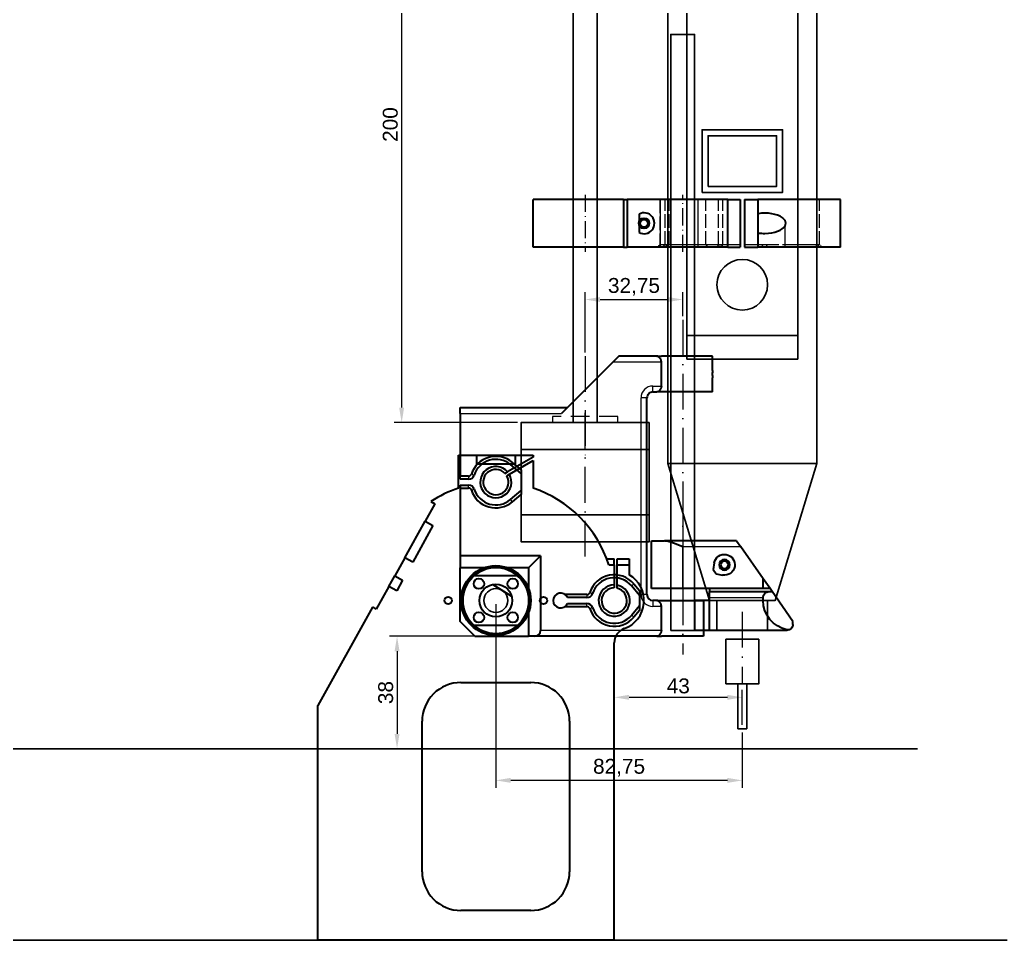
# Model space of a CAD drawing. Extents: x -2250 to 1406, y -1545 to 39.
# Drawn here: x 174.3 to 505.9, y -994.4 to -685.4 of the extents above; entities that cross this region are included whole.
import ezdxf

# ---------------------------------------------------------------- set-up
doc = ezdxf.new("R2010")
doc.units = 0
for name, pattern in [('ACAD_ISO10W100', [18, 12, -3, 0, -3]), ('DASHDOT', [18.5, 12, -3, 0.5, -3]), ('DASHED', [15, 12, -3]), ('LÍNEAS_OCULTAS', [9.525, 6.35, -3.175])]:
    doc.linetypes.add(name, pattern=pattern)
doc.layers.get('0').update_dxf_attribs({"color": 2, "linetype": 'CONTINUOUS', "lineweight": 30})
doc.layers.get('Defpoints').update_dxf_attribs({"linetype": 'CONTINUOUS', "lineweight": 13})
for name, color, linetype, lineweight in [('1', 3, 'CONTINUOUS', 30), ('2', 4, 'CONTINUOUS', 30), ('Ejes', 1, 'ACAD_ISO10W100', 13), ('Oculta', 30, 'LÍNEAS_OCULTAS', 13), ('Texto', 6, 'CONTINUOUS', 13)]:
    doc.layers.add(name, color=color, linetype=linetype, lineweight=lineweight)
doc.styles.add('ROMAND', font='arial.ttf')
doc.dimstyles.new('ISO-25_E02', dxfattribs={"dimscale": 2, "dimtxt": 2.5, "dimasz": 2.5, "dimexe": 1.25, "dimexo": 0.625, "dimtad": 1, "dimdec": 0, "dimtxsty": 'ROMAND', "dimcen": 2.5, "dimadec": 0, "dimazin": 0, "dimtfac": 1, "dimtdec": 0, "dimtmove": 0, "dimatfit": 3, "dimfxl": 1, "dimarcsym": 0})

# ---------------------------------------------------------------- blocks, each defined once
blk = doc.blocks.new('A$C65C247DB')
at = {"layer": '2', "lineweight": 35}
for p, q in [((39.25, 80), (22, 62.75)), ((50.75, 2), (50.75, 68)), ((-12, 64.75), (24, 64.75)), ((-12, 62.75), (-12, 41.75)), ((-12, 37.75), (-12, 15)), ((15, 15), (-12, 15)), ((15, 15), (15, -10)), ((11, 11), (-12, 11)), ((11, 11), (11, -12)), ((54.089721, -12), (13, -12))]:
    blk.add_line(p, q, dxfattribs=at)
at = {"layer": '2', "lineweight": 35, "ltscale": 0.070711}
blk.add_line((41.25, 82), (39.25, 80), dxfattribs=at)
at = {"layer": '2', "lineweight": 13, "ltscale": 0.408963}
blk.add_line((55.60852, 80), (39.25, 80), dxfattribs=at)
at = {"layer": '2', "lineweight": 35, "ltscale": 0.320993}
blk.add_line((54.089721, 82), (41.25, 82), dxfattribs=at)
at = {"layer": '2', "lineweight": 35, "ltscale": 0.03797}
for p, q in [((54.089721, 82), (55.60852, 82)), ((55.60852, 70), (54.089721, 70)), ((54.089721, 0), (55.60852, 0)), ((54.089721, -12), (55.60852, -12))]:
    blk.add_line(p, q, dxfattribs=at)
at = {"layer": '2', "lineweight": 35, "ltscale": 0.428537}
for p, q in [((72.75, 82), (55.60852, 82)), ((72.75, 70), (55.60852, 70))]:
    blk.add_line(p, q, dxfattribs=at)
at = {"layer": '2', "lineweight": 35, "ltscale": 0.2}
for p, q in [((55.60852, 72), (55.60852, 80)), ((55.60852, -10), (55.60852, -2))]:
    blk.add_line(p, q, dxfattribs=at)
at = {"layer": '2', "lineweight": 35, "ltscale": 0.11875}
for p, q in [((72.75, 77.25), (72.75, 82)), ((72.75, 77.25), (72.75, 82)), ((72.75, 70), (72.75, 74.75)), ((72.75, 70), (72.75, 74.75))]:
    blk.add_line(p, q, dxfattribs=at)
at = {"layer": '2', "lineweight": 13, "ltscale": 0.071463}
for p, q in [((52.75, 72), (55.60852, 72)), ((55.60852, -2), (52.75, -2))]:
    blk.add_line(p, q, dxfattribs=at)
at = {"layer": '2', "lineweight": 13, "ltscale": 0.05}
for p, q in [((52.75, 70), (52.75, 72)), ((50.75, 68), (48.75, 68)), ((50.75, 2), (48.75, 2)), ((52.75, 0), (52.75, -2))]:
    blk.add_line(p, q, dxfattribs=at)
at = {"layer": '2', "lineweight": 35, "ltscale": 0.033493}
for p, q in [((52.75, 70), (54.089721, 70)), ((54.089721, 0), (52.75, 0))]:
    blk.add_line(p, q, dxfattribs=at)
at = {"layer": '2', "lineweight": 13}
for p, q in [((48.75, 2), (48.75, 68)), ((-12, 62.75), (22, 62.75)), ((55.60852, -10), (15, -10))]:
    blk.add_line(p, q, dxfattribs=at)
at = {"layer": '2', "lineweight": 35, "ltscale": 0.05}
for p, q in [((-12, 62.75), (-12, 64.75)), ((13, -12), (11, -12))]:
    blk.add_line(p, q, dxfattribs=at)
at = {"layer": '2', "lineweight": 13, "ltscale": 0.024999}
for p, q in [((5.560058, 46.376282), (4.917358, 45.61023)), ((5.560058, 33.123719), (4.917358, 33.889771))]:
    blk.add_line(p, q, dxfattribs=at)
at = {"layer": '2', "lineweight": 35, "ltscale": 0.116921}
for p, q in [((8.5, 42.604004), (4.917358, 45.61023)), ((4.917358, 33.889771), (8.5, 36.895997))]:
    blk.add_line(p, q, dxfattribs=at)
at = {"layer": '2', "lineweight": 35, "ltscale": 0.095945}
for p, q in [((8.5, 43.909424), (5.560058, 46.376282)), ((5.560058, 33.123719), (8.5, 35.590577))]:
    blk.add_line(p, q, dxfattribs=at)
at = {"layer": '2', "lineweight": 35, "ltscale": 0.207971}
blk.add_line((8.5, 43.909424), (8.5, 35.590577), dxfattribs=at)
at = {"layer": '2', "lineweight": 35, "ltscale": 0.070703}
for p, q in [((-9.171875, 41.75), (-12, 41.75)), ((-9.171875, 40.75), (-12, 40.75)), ((-12, 38.75), (-9.171875, 38.75)), ((-12, 37.75), (-9.171875, 37.75))]:
    blk.add_line(p, q, dxfattribs=at)
at = {"layer": '2', "lineweight": 35, "ltscale": 0.025}
for p, q in [((-12, 40.75), (-12, 41.75)), ((-12, 38.75), (-12, 37.75))]:
    blk.add_line(p, q, dxfattribs=at)
at = {"layer": '2', "lineweight": 13, "ltscale": 0.025}
for p, q in [((-9.171875, 41.75), (-9.171875, 40.75)), ((-9.171875, 37.75), (-9.171875, 38.75)), ((30.578125, 2), (30.578125, 1)), ((30.578125, -2), (30.578125, -1))]:
    blk.add_line(p, q, dxfattribs=at)
at = {"layer": '2', "lineweight": 13, "ltscale": 0.025003}
for p, q in [((-8.221436, 42.439148), (-7.270874, 42.128235)), ((-8.221436, 37.060853), (-7.270874, 37.371766)), ((31.528564, 2.689148), (32.479126, 2.378235)), ((31.528564, -2.689147), (32.479126, -2.378234))]:
    blk.add_line(p, q, dxfattribs=at)
at = {"layer": '2', "lineweight": 35, "ltscale": 0.1}
blk.add_line((-12, 15), (-12, 11), dxfattribs=at)
at = {"layer": '2', "lineweight": 35, "ltscale": 0.141421}
blk.add_line((15, 15), (11, 11), dxfattribs=at)
at = {"layer": '2', "lineweight": 35, "ltscale": 0.45}
for p, q in [((-12, -7), (-12, 11)), ((-7, -12), (11, -12))]:
    blk.add_line(p, q, dxfattribs=at)
at = {"layer": '2', "lineweight": 35, "ltscale": 0.187169}
blk.add_line((-1.039307, 5.401001), (5.309814, 1.433594), dxfattribs=at)
at = {"layer": '2', "lineweight": 13, "ltscale": 0.025002}
for p, q in [((46.376342, 5.56012), (45.610229, 4.917298)), ((46.376342, -5.560119), (45.610229, -4.917297))]:
    blk.add_line(p, q, dxfattribs=at)
at = {"layer": '2', "lineweight": 35, "ltscale": 0.102668}
for p, q in [((45.610229, 4.917298), (48.25, 1.771363)), ((48.25, -1.771362), (45.610229, -4.917297))]:
    blk.add_line(p, q, dxfattribs=at)
at = {"layer": '2', "lineweight": 35, "ltscale": 0.072874}
for p, q in [((46.376342, 5.56012), (48.25, 3.327088)), ((48.25, -3.327087), (46.376342, -5.560119))]:
    blk.add_line(p, q, dxfattribs=at)
at = {"layer": '2', "lineweight": 35, "ltscale": 0.166354}
blk.add_line((48.25, 3.327088), (48.25, -3.327087), dxfattribs=at)
at = {"layer": '2', "lineweight": 35, "ltscale": 0.183203}
for p, q in [((30.578125, 2), (23.25, 2)), ((23.25, -2), (30.578125, -2))]:
    blk.add_line(p, q, dxfattribs=at)
at = {"layer": '2', "lineweight": 35, "ltscale": 0.163422}
for p, q in [((30.578125, 1), (24.041259, 1)), ((24.041259, -1), (30.578125, -1))]:
    blk.add_line(p, q, dxfattribs=at)
at = {"layer": '2', "lineweight": 35, "ltscale": 0.353537}
for p, q in [((55.60852, 0), (69.75, 0)), ((69.75, -12), (55.60852, -12))]:
    blk.add_line(p, q, dxfattribs=at)
at = {"layer": '2', "lineweight": 35, "ltscale": 0.3}
blk.add_line((69.75, 0), (69.75, -12), dxfattribs=at)
at = {"layer": '2', "lineweight": 35, "ltscale": 0.176777}
blk.add_line((-7, -12), (-12, -7), dxfattribs=at)
at = {"layer": '2', "lineweight": 35, "ltscale": 0.000473}
blk.add_line((50.786987, -11.999938), (50.768066, -12), dxfattribs=at)
at = {"layer": '2', "lineweight": 35}
for points in [[(55.60852, 80), (55.542358, 80.518006), (55.362304, 80.986756), (55.094238, 81.394715), (54.779052, 81.709229), (54.444946, 81.916993), (54.264892, 81.978577), (54.089721, 82)], [(55.60852, 72), (55.542358, 71.481995), (55.362304, 71.013245), (55.094238, 70.605286), (54.779052, 70.290772), (54.444946, 70.083008), (54.264892, 70.021424), (54.089721, 70)], [(55.60852, -2), (55.542358, -1.481994), (55.362304, -1.013244), (55.094238, -0.605285), (54.779052, -0.290771), (54.444946, -0.083007), (54.264892, -0.021423), (54.089721, 0)], [(55.60852, -10), (55.542358, -10.518005), (55.362304, -10.986755), (55.094238, -11.394714), (54.779052, -11.709228), (54.444946, -11.916992), (54.264892, -11.978576), (54.089721, -12)]]:
    blk.add_lwpolyline(points, dxfattribs=at)
for centre, radius in [((-5.673706, 5.639893), 1.75), ((5.673706, 5.639893), 1.75), ((0, 0), 5.5), ((-5.673706, -5.639892), 1.75), ((5.673706, -5.639892), 1.75)]:
    blk.add_circle(centre, radius, dxfattribs=at)
for centre, radius, start, end in [((82.744018, 75.99469), 10.072569, 172.842896, 179.969884), ((82.744018, 75.99469), 10.072569, 172.842896, 179.969884), ((82.729004, 76.004517), 10.057539, 180.02569, 186.947745), ((82.729004, 76.004517), 10.057539, 180.02569, 186.947745), ((82.744995, 76.005311), 10.073495, 180.030376, 187.158675), ((82.744995, 76.005311), 10.073495, 180.030376, 187.158675), ((52.75, 68), 2, 90.000003, 180.000005), ((0, 39.75), 8.65, 50, 161.887682), ((0, 39.75), 7.65, 50, 161.887682), ((-9.171875, 42.75), 1, 269.999997, 341.887677), ((-9.171875, 42.75), 2, 269.999997, 341.887677), ((-9.171875, 36.75), 2, 18.112323, 90.000003), ((-9.171875, 36.75), 1, 18.112323, 90.000003), ((0, 39.75), 8.65, 198.112318, 310), ((0, 39.75), 7.65, 198.112318, 310), ((39.75, 0), 8.65, 40.000002, 161.887682), ((39.75, 0), 7.65, 40.000002, 161.887682), ((21.75, 0), 2.5, 23.57818, 336.42182), ((30.578125, 3), 1, 269.999997, 341.887677), ((30.578125, 3), 2, 269.999997, 341.887677), ((52.75, 2), 2, 180.000005, 269.999997), ((52.796264, 2.006531), 2.046663, 187.704926, 191.358067), ((30.578125, -3), 2, 18.112323, 90.000003), ((30.578125, -3), 1, 18.112323, 90.000003), ((39.75, 0), 8.65, 198.112318, 319.999998), ((39.75, 0), 7.65, 198.112318, 319.999998), ((13, -10), 2, 270.000011, 359.99999)]:
    blk.add_arc(centre, radius, start, end, dxfattribs=at)
at = {"layer": '2', "lineweight": 13}
for centre, start, end in [((52.75, 68), 90.000003, 179.999995), ((52.75, 2), 179.999995, 269.999997)]:
    blk.add_arc(centre, 4, start, end, dxfattribs=at)
at = {"layer": 'Ejes'}
for p, q in [((62.75, 94.222478), (62.75, -18.109406)), ((30, 82.0462), (30, 46.024944))]:
    blk.add_line(p, q, dxfattribs=at)
blk = doc.blocks.new('A$C0CFD76ED')
at = {"layer": '2', "lineweight": 35, "ltscale": 0.275414}
blk.add_line((-12.5, 37.733459), (-12.5, 48.75), dxfattribs=at)
at = {"layer": '2', "lineweight": 35, "ltscale": 0.15}
for p, q in [((-12.5, 48.75), (-6.5, 48.75)), ((6.5, 48.75), (12.5, 48.75))]:
    blk.add_line(p, q, dxfattribs=at)
at = {"layer": '2', "lineweight": 35, "ltscale": 0.325}
for p, q in [((-6.5, 48.75), (6.5, 48.75)), ((6.5, 45.75), (-6.5, 45.75))]:
    blk.add_line(p, q, dxfattribs=at)
at = {"layer": '2', "lineweight": 35, "ltscale": 0.075}
for p, q in [((-6.5, 48.75), (-6.5, 45.75)), ((6.5, 48.75), (6.5, 45.75))]:
    blk.add_line(p, q, dxfattribs=at)
at = {"layer": '2', "lineweight": 35, "ltscale": 0.246431}
blk.add_line((12.5, 48.121582), (3.963379, 43.192932), dxfattribs=at)
at = {"layer": '2', "lineweight": 35, "ltscale": 0.229594}
blk.add_line((4.546631, 42.375), (12.5, 46.966858), dxfattribs=at)
at = {"layer": '2', "lineweight": 35, "ltscale": 0.01571}
blk.add_line((12.5, 48.75), (12.5, 48.121582), dxfattribs=at)
at = {"layer": '2', "lineweight": 35, "ltscale": 0.230835}
blk.add_line((12.5, 46.966858), (12.5, 37.733459), dxfattribs=at)
at = {"layer": '2', "lineweight": 35, "ltscale": 0.02558}
for p, q in [((3.07727, 42.681335), (3.963379, 43.192932)), ((40.75, 4.130676), (40.75, 5.15387))]:
    blk.add_line(p, q, dxfattribs=at)
at = {"layer": '2', "lineweight": 35, "ltscale": 0.024999}
blk.add_line((3.680664, 41.875), (4.546631, 42.375), dxfattribs=at)
at = {"layer": '2', "lineweight": 35, "ltscale": 0.0375}
for p, q in [((-21.821289, 33.224914), (-20.509156, 32.498108)), ((-40.133057, -2.930054), (-41.445191, -2.203186))]:
    blk.add_line(p, q, dxfattribs=at)
at = {"layer": '2', "lineweight": 35, "ltscale": 0.167701}
blk.add_line((-20.509156, 32.498108), (-23.7594, 26.630066), dxfattribs=at)
at = {"layer": '2', "lineweight": 35, "ltscale": 0.35}
for p, q in [((-30.542969, 14.383301), (-23.7594, 26.630066)), ((-21.135132, 25.176453), (-27.918701, 12.929687))]:
    blk.add_line(p, q, dxfattribs=at)
at = {"layer": '2', "lineweight": 35, "ltscale": 0.074999}
for p, q in [((-23.7594, 26.630066), (-21.135132, 25.176453)), ((-27.918701, 12.929687), (-30.542969, 14.383301)), ((-33.934815, 8.259949), (-31.310547, 6.806335)), ((-33.248658, 3.307251), (-35.872925, 4.760864))]:
    blk.add_line(p, q, dxfattribs=at)
at = {"layer": '2', "lineweight": 35, "ltscale": 0.175}
blk.add_line((-30.542969, 14.383301), (-33.934815, 8.259949), dxfattribs=at)
at = {"layer": '2', "lineweight": 35, "ltscale": 0.063675}
blk.add_line((37.203003, 14), (39.75, 14), dxfattribs=at)
at = {"layer": '2', "lineweight": 35, "ltscale": 0.05}
for p, q in [((39.75, 12), (39.75, 14)), ((40.75, 12), (40.75, 14)), ((44.75, 14), (44.75, 12))]:
    blk.add_line(p, q, dxfattribs=at)
at = {"layer": '2', "lineweight": 35, "ltscale": 0.1}
for p, q in [((40.75, 14), (44.75, 14)), ((40.75, 12), (44.75, 12)), ((-35.872925, 4.760864), (-33.934815, 8.259949)), ((-31.310547, 6.806335), (-33.248658, 3.307251))]:
    blk.add_line(p, q, dxfattribs=at)
at = {"layer": '2', "lineweight": 35, "ltscale": 0.046365}
blk.add_line((37.895385, 12), (39.75, 12), dxfattribs=at)
at = {"layer": '2', "lineweight": 35, "ltscale": 0.16875}
blk.add_line((39.75, 12), (39.75, 5.25), dxfattribs=at)
at = {"layer": '2', "lineweight": 35, "ltscale": 0.171153}
blk.add_line((40.75, 5.15387), (40.75, 12), dxfattribs=at)
at = {"layer": '2', "lineweight": 35, "ltscale": 0.083495}
blk.add_line((44.75, 12), (44.75, 8.660217), dxfattribs=at)
at = {"layer": '2', "lineweight": 35, "ltscale": 0.382428}
for p, q in [((7.648559, 8.25), (-7.64856, 8.25)), ((-7.64856, -8.25), (7.648559, -8.25))]:
    blk.add_line(p, q, dxfattribs=at)
at = {"layer": '2', "lineweight": 35, "ltscale": 0.2198}
blk.add_line((-35.872925, 4.760864), (-40.133057, -2.930054), dxfattribs=at)
at = {"layer": '2', "lineweight": 35, "ltscale": 0.025}
blk.add_line((39.75, 5.25), (39.75, 4.25), dxfattribs=at)
at = {"layer": '2', "lineweight": 35}
for p, q in [((-41.445191, -2.203186), (-59.75, -35.25)), ((39.75, -114), (39.75, -14.142151)), ((-11.75, -27.5), (11.75, -27.5)), ((-59.75, -114), (-59.75, -35.25)), ((-24.75, -91), (-24.75, -40.5)), ((24.75, -40.5), (24.75, -91)), ((11.75, -104), (-11.75, -104)), ((39.75, -114), (-59.75, -114))]:
    blk.add_line(p, q, dxfattribs=at)
for centre, radius in [((0, 0), 11.71188), ((0, 0), 11.25), ((-16, 0), 1.25), ((16, 0), 1.25)]:
    blk.add_circle(centre, radius, dxfattribs=at)
for centre, radius, start, end in [((0, 39.75), 5.25, 40.980578, 30.000001), ((0, 39.75), 4.25, 43.608962, 30.000001), ((0, 0), 39.75, 108.328542, 123.29587), ((0, 0), 39.75, 17.570964, 71.671456), ((39.75, 0), 10, 289.471221, 60.000002), ((39.75, 0), 5.25, 90.000003, 79.019422), ((39.75, 0), 4.25, 90.000003, 76.391042), ((44.75, -14.142151), 5, 109.471219, 180.000005), ((-11.75, -40.5), 13, 90.000003, 180.000005), ((11.75, -40.5), 13, 0, 90.000003), ((-11.75, -91), 13, 179.999995, 269.999997), ((11.75, -91), 13, 269.999997, 0)]:
    blk.add_arc(centre, radius, start, end, dxfattribs=at)
blk = doc.blocks.new('MotorHusillo200')
at = {"layer": '1'}
for p, q in [((21.5, -9), (-21.5, -9)), ((21.5, -31), (-21.5, -31))]:
    blk.add_line(p, q, dxfattribs=at)
for points in [[(4, 0), (-4, 0), (-4, 200), (4, 200)], [(21.5, 0), (-21.5, 0), (-21.5, -40), (21.5, -40)]]:
    blk.add_lwpolyline(points, close=True, dxfattribs=at)
at = {"layer": 'Ejes'}
blk.add_line((0, -45), (0, 5), dxfattribs=at)
at = {"layer": 'Oculta'}
blk.add_lwpolyline([(11, 2), (-11, 2), (-11, 0), (11, 0)], close=True, dxfattribs=at)
blk = doc.blocks.new('*D73')
at = {"layer": 'Defpoints', "color": 0, "transparency": 16777216}
for p in [(396.92, -779.32), (396.92, -786.13), (364.17, -798.31)]:
    blk.add_point(p, dxfattribs=at)
at = {"layer": 'Texto', "color": 0, "lineweight": -2, "transparency": 16777216}
for p, q in [((364.17, -797.06), (364.17, -776.82)), ((396.92, -784.88), (396.92, -776.82)), ((369.17, -779.32), (391.92, -779.32))]:
    blk.add_line(p, q, dxfattribs=at)
at = {"layer": 'Texto', "color": 0, "transparency": 16777216}
for points in [[(369.17, -778.49), (369.17, -780.16), (364.17, -779.32)], [(391.92, -778.49), (391.92, -780.16), (396.92, -779.32)]]:
    blk.add_solid(points, dxfattribs=at)
at = {"layer": 'Texto', "color": 0, "transparency": 16777216, "insert": (380.55, -775.07), "char_height": 5, "attachment_point": 5, "style": 'ROMAND'}
blk.add_mtext('32,75', dxfattribs=at)
blk = doc.blocks.new('P10')
at = {"layer": '2', "lineweight": 35, "ltscale": 0.327123}
blk.add_line((-27, 3.28), (-19.49, 14), dxfattribs=at)
at = {"layer": '2', "lineweight": 35, "ltscale": 0.061038}
blk.add_line((-18.09, 16), (-19.49, 14), dxfattribs=at)
at = {"layer": '2', "lineweight": 13, "ltscale": 0.487369}
blk.add_line((-19.49, 14), (0, 14), dxfattribs=at)
at = {"layer": '2', "lineweight": 35}
for p, q in [((-18.09, 16), (6.16, 16)), ((-27, 0), (0, 0)), ((-9, -1), (-29, -1)), ((-35, -14), (-9, -14))]:
    blk.add_line(p, q, dxfattribs=at)
at = {"layer": '2', "lineweight": 35, "ltscale": 0.001306}
blk.add_line((-4.09, 16), (-4.03, 16), dxfattribs=at)
at = {"layer": '2', "lineweight": 13, "ltscale": 0.35}
blk.add_line((0, 0), (0, 14), dxfattribs=at)
at = {"layer": '2', "lineweight": 35, "ltscale": 0.108389}
blk.add_line((10.5, 16), (6.16, 16), dxfattribs=at)
at = {"layer": '2', "lineweight": 35, "ltscale": 0.4}
blk.add_line((10.5, 0), (10.5, 16), dxfattribs=at)
blk.add_line((10.5, 0), (10.5, 16), dxfattribs=at)
at = {"layer": '2', "lineweight": 35, "ltscale": 0.055953}
for p, q in [((-10.55, 8.61), (-10.16, 6.4)), ((-11.19, 4.94), (-13.39, 4.55))]:
    blk.add_line(p, q, dxfattribs=at)
at = {"layer": '2', "lineweight": 35, "ltscale": 0.044614}
blk.add_line((-10.16, 6.4), (-11.19, 4.94), dxfattribs=at)
at = {"layer": '2', "lineweight": 35, "ltscale": 0.030519}
blk.add_line((-30, -1), (-29.3, 0), dxfattribs=at)
at = {"layer": '2', "lineweight": 35, "ltscale": 0.100149}
blk.add_line((-29.3, 0), (-27, 3.28), dxfattribs=at)
at = {"layer": '2', "lineweight": 35, "ltscale": 0.057443}
blk.add_line((-29.3, 0), (-27, 0), dxfattribs=at)
at = {"layer": '2', "lineweight": 35, "ltscale": 0.082037}
blk.add_line((-27, 0), (-27, 3.28), dxfattribs=at)
at = {"layer": '2', "lineweight": 35, "ltscale": 0.025}
for p, q in [((-9, 0), (-9, -1)), ((-27, -4), (-27, -3)), ((-9, -4), (-9, -3)), ((-37, -12), (-37, -11))]:
    blk.add_line(p, q, dxfattribs=at)
at = {"layer": '2', "lineweight": 35, "ltscale": 0.119702}
blk.add_line((0, 0), (4.79, 0), dxfattribs=at)
at = {"layer": '2', "lineweight": 35, "ltscale": 0.142798}
blk.add_line((4.79, 0), (10.5, 0), dxfattribs=at)
at = {"layer": '2', "lineweight": 35, "ltscale": 0.305194}
blk.add_line((-37, -11), (-30, -1), dxfattribs=at)
at = {"layer": '2', "lineweight": 35, "ltscale": 0.024948}
blk.add_line((-29, -1), (-30, -1), dxfattribs=at)
at = {"layer": '2', "lineweight": 13, "ltscale": 0.45}
for p, q in [((-9, -3), (-27, -3)), ((-27, -4), (-9, -4))]:
    blk.add_line(p, q, dxfattribs=at)
at = {"layer": '2', "lineweight": 35, "ltscale": 0.05}
blk.add_line((-9, -3), (-9, -1), dxfattribs=at)
at = {"layer": '2', "lineweight": 35, "ltscale": 0.125}
for p, q in [((-9, -4), (-4, -4)), ((-9, -14), (-4, -14))]:
    blk.add_line(p, q, dxfattribs=at)
at = {"layer": '2', "lineweight": 35, "ltscale": 0.25}
for p, q in [((-9, -14), (-9, -4)), ((-4, -4), (-4, -14))]:
    blk.add_line(p, q, dxfattribs=at)
at = {"layer": '2', "lineweight": 13, "ltscale": 0.005051}
blk.add_line((-35, -13.8), (-35, -14), dxfattribs=at)
at = {"layer": '2', "lineweight": 35}
for points in [[(0, 14), (0.87, 14.38), (2.8, 15.17), (3.76, 15.52), (4.54, 15.75), (5.32, 15.92), (5.74, 15.98), (6.16, 16)], [(-37, -12), (-36.97, -12.32), (-36.9, -12.62), (-36.78, -12.91), (-36.62, -13.16), (-36.3, -13.5), (-35.92, -13.71), (-35.47, -13.83), (-35, -13.8)]]:
    blk.add_lwpolyline(points, dxfattribs=at)
for radius in [1.8, 1.25]:
    blk.add_circle((-14, 8), radius, dxfattribs=at)
for centre, radius, start, end in [((-14, 8), 3.5, 10, 280), ((-29, -3), 2, 0, 90), ((-37, -4), 10, 281.537, 0), ((-35, -12), 2, 180, 270)]:
    blk.add_arc(centre, radius, start, end, dxfattribs=at)
at = {"layer": 'Ejes', "linetype": 'DASHDOT', "lineweight": 13}
for p, q in [((0, 26.86), (0, -0.44)), ((-20, -7.77), (-20, -31.82))]:
    blk.add_line(p, q, dxfattribs=at)
blk = doc.blocks.new('A$C2BF16E58')
at = {"layer": '2', "lineweight": 35, "ltscale": 0.165605}
for p, q in [((6.624206, 8), (0, 8)), ((6.624206, -8), (0, -8))]:
    blk.add_line(p, q, dxfattribs=at)
at = {"layer": '2', "lineweight": 35, "ltscale": 0.4}
for p, q in [((0, -8), (0, 8)), ((30.310791, 8), (30.310791, -8)), ((31.571411, 8), (31.571411, -8)), ((65.42688, -8), (65.42688, 8)), ((69.5, 8), (69.5, -8)), ((71, 8), (71, -8)), ((75.5, 8), (75.5, -8)), ((103.25, -8), (103.25, 8))]:
    blk.add_line(p, q, dxfattribs=at)
at = {"layer": '2', "lineweight": 35}
for p, q in [((30.310791, 8), (6.624206, 8)), ((30.310791, -8), (6.624206, -8))]:
    blk.add_line(p, q, dxfattribs=at)
at = {"layer": '2', "linetype": 'DASHED', "lineweight": 13, "ltscale": 0.4}
for p, q in [((30.310791, 8), (30.310791, -8)), ((31.571411, 8), (31.571411, -8)), ((42.792297, -8), (42.792297, 8)), ((55.474731, -8), (55.474731, 8)), ((65.42688, -8), (65.42688, 8))]:
    blk.add_line(p, q, dxfattribs=at)
at = {"layer": '2', "lineweight": 35, "ltscale": 0.031516}
for p, q in [((30.310791, 8), (31.571411, 8)), ((30.310791, -8), (31.571411, -8))]:
    blk.add_line(p, q, dxfattribs=at)
at = {"layer": '2', "lineweight": 35, "ltscale": 0.280522}
for p, q in [((42.792297, 8), (31.571411, 8)), ((42.792297, -8), (31.571411, -8))]:
    blk.add_line(p, q, dxfattribs=at)
at = {"layer": '2', "linetype": 'DASHED', "lineweight": 13, "ltscale": 0.379999}
for p, q in [((42.566223, 8), (42.566223, -7.199952)), ((42.566223, 8), (42.566223, -7.199952)), ((42.566223, 8), (42.566223, -7.199952)), ((42.566223, 8), (42.566223, -7.199952)), ((44.298156, -7.199952), (44.298156, 8)), ((45.25, -7.199952), (45.25, 8)), ((45.744079, -7.199952), (45.744079, 8)), ((57.950012, -7.199952), (57.950012, 8)), ((57.950012, -7.199952), (57.950012, 8)), ((62.279968, -7.199952), (62.279968, 8)), ((63.725891, -7.199952), (63.725891, 8)), ((96.201843, -7.199952), (96.201843, 8))]:
    blk.add_line(p, q, dxfattribs=at)
at = {"layer": '2', "lineweight": 35, "ltscale": 0.317061}
for p, q in [((55.474731, 8), (42.792297, 8)), ((55.474731, -8), (42.792297, -8))]:
    blk.add_line(p, q, dxfattribs=at)
at = {"layer": '2', "lineweight": 13, "ltscale": 0.4}
for p, q in [((42.792297, -8), (42.792297, 8)), ((55.474731, -8), (55.474731, 8))]:
    blk.add_line(p, q, dxfattribs=at)
at = {"layer": '2', "lineweight": 35, "ltscale": 0.248804}
for p, q in [((65.42688, 8), (55.474731, 8)), ((65.42688, -8), (55.474731, -8))]:
    blk.add_line(p, q, dxfattribs=at)
at = {"layer": '2', "lineweight": 35, "ltscale": 0.101828}
for p, q in [((65.42688, 8), (69.5, 8)), ((65.42688, -8), (69.5, -8))]:
    blk.add_line(p, q, dxfattribs=at)
at = {"layer": '2', "lineweight": 35, "ltscale": 0.1125}
for p, q in [((71, 8), (75.5, 8)), ((71, -8), (75.5, -8))]:
    blk.add_line(p, q, dxfattribs=at)
at = {"layer": '2', "lineweight": 35, "ltscale": 0.227951}
for p, q in [((84.618042, 8), (75.5, 8)), ((84.618042, -8), (75.5, -8))]:
    blk.add_line(p, q, dxfattribs=at)
at = {"layer": '2', "lineweight": 35, "ltscale": 0.465799}
for p, q in [((103.25, 8), (84.618042, 8)), ((103.25, -8), (84.618042, -8))]:
    blk.add_line(p, q, dxfattribs=at)
at = {"layer": '2', "linetype": 'DASHED', "lineweight": 13, "ltscale": 0.01235}
blk.add_line((95.25, 8), (94.755981, 8), dxfattribs=at)
at = {"layer": '2', "linetype": 'DASHED', "lineweight": 13, "ltscale": 0.05831}
for p, q in [((75.5, 3.400024), (77.832397, 3.400024)), ((75.5, 3.400024), (77.832397, 3.400024)), ((75.5, -3.400025), (77.832397, -3.400025)), ((75.5, -3.400025), (77.832397, -3.400025))]:
    blk.add_line(p, q, dxfattribs=at)
at = {"layer": '2', "lineweight": 35, "ltscale": 0.062286}
for p, q in [((35.605346, 3.089477), (35.605346, 0.598022)), ((35.605346, -0.598023), (35.605346, -3.089478))]:
    blk.add_line(p, q, dxfattribs=at)
at = {"layer": '2', "linetype": 'DASHED', "lineweight": 13, "ltscale": 0.062286}
for p, q in [((35.605346, 3.089477), (35.605346, 0.598022)), ((35.605346, -0.598023), (35.605346, -3.089478))]:
    blk.add_line(p, q, dxfattribs=at)
at = {"layer": '2', "lineweight": 13, "ltscale": 0.177771}
blk.add_line((84.618042, -8), (84.618042, -0.889161), dxfattribs=at)
at = {"layer": '2', "linetype": 'DASHED', "lineweight": 13, "ltscale": 0.177771}
blk.add_line((84.618042, -8), (84.618042, -0.889161), dxfattribs=at)
at = {"layer": '2', "linetype": 'DASHED', "lineweight": 13, "ltscale": 0.028312}
blk.add_line((42.566223, -7.199952), (41.764709, -8), dxfattribs=at)
blk.add_line((42.566223, -7.199952), (41.764709, -8), dxfattribs=at)
blk.add_line((42.566223, -7.199952), (41.764709, -8), dxfattribs=at)
blk.add_line((42.566223, -7.199952), (41.764709, -8), dxfattribs=at)
at = {"layer": '2', "linetype": 'DASHED', "lineweight": 13, "ltscale": 0.192094}
blk.add_line((50.25, -7.199952), (42.566223, -7.199952), dxfattribs=at)
blk.add_line((50.25, -7.199952), (42.566223, -7.199952), dxfattribs=at)
blk.add_line((50.25, -7.199952), (42.566223, -7.199952), dxfattribs=at)
blk.add_line((50.25, -7.199952), (42.566223, -7.199952), dxfattribs=at)
at = {"layer": '2', "linetype": 'DASHED', "lineweight": 13, "ltscale": 0.029387}
for p, q in [((43.43695, -8), (44.298156, -7.199952)), ((97.063049, -8), (96.201843, -7.199952))]:
    blk.add_line(p, q, dxfattribs=at)
at = {"layer": '2', "linetype": 'DASHED', "lineweight": 13}
for p, q in [((69.5, -7.199952), (44.298156, -7.199952)), ((96.201843, -7.199952), (71, -7.199952))]:
    blk.add_line(p, q, dxfattribs=at)
at = {"layer": '2', "linetype": 'DASHED', "lineweight": 13, "ltscale": 0.036148}
for p, q in [((44.298156, -7.199952), (45.744079, -7.199952)), ((62.279968, -7.199952), (63.725891, -7.199952)), ((78.220031, -7.199952), (76.774109, -7.199952))]:
    blk.add_line(p, q, dxfattribs=at)
at = {"layer": '2', "linetype": 'DASHED', "lineweight": 13, "ltscale": 0.028285}
for p, q in [((45.25, -7.199952), (44.450012, -8)), ((57.950012, -7.199952), (58.75, -8)), ((57.950012, -7.199952), (58.75, -8)), ((95.25, -7.199952), (96.049987, -8))]:
    blk.add_line(p, q, dxfattribs=at)
at = {"layer": '2', "linetype": 'DASHED', "lineweight": 13, "ltscale": 0.029049}
blk.add_line((44.901428, -8), (45.744079, -7.199952), dxfattribs=at)
at = {"layer": '2', "linetype": 'DASHED', "lineweight": 13, "ltscale": 0.425749}
for p, q in [((62.279968, -7.199952), (45.25, -7.199952)), ((95.25, -7.199952), (78.220031, -7.199952))]:
    blk.add_line(p, q, dxfattribs=at)
at = {"layer": '2', "linetype": 'DASHED', "lineweight": 13, "ltscale": 0.1925}
blk.add_line((57.950012, -7.199952), (50.25, -7.199952), dxfattribs=at)
blk.add_line((57.950012, -7.199952), (50.25, -7.199952), dxfattribs=at)
at = {"layer": '2', "linetype": 'DASHED', "lineweight": 13, "ltscale": 0.024172}
for p, q in [((61.736999, -8), (62.279968, -7.199952)), ((78.763, -8), (78.220031, -7.199952))]:
    blk.add_line(p, q, dxfattribs=at)
at = {"layer": '2', "linetype": 'DASHED', "lineweight": 13, "ltscale": 0.023915}
for p, q in [((63.201477, -8), (63.725891, -7.199952)), ((77.298523, -8), (76.774109, -7.199952))]:
    blk.add_line(p, q, dxfattribs=at)
at = {"layer": '2', "linetype": 'DASHED', "lineweight": 13, "ltscale": 0.144353}
for p, q in [((69.5, -7.199952), (63.725891, -7.199952)), ((76.774109, -7.199952), (71, -7.199952))]:
    blk.add_line(p, q, dxfattribs=at)
at = {"layer": '2', "linetype": 'DASHED', "lineweight": 13, "ltscale": 0.036147}
blk.add_line((96.201843, -7.199952), (94.755981, -7.199952), dxfattribs=at)
at = {"layer": '2', "linetype": 'DASHED', "lineweight": 13, "ltscale": 0.029048}
blk.add_line((95.598571, -8), (94.755981, -7.199952), dxfattribs=at)
at = {"layer": '2', "lineweight": 35}
for radius in [1.75, 1.25]:
    blk.add_circle((37.25, 0), radius, dxfattribs=at)
for centre, radius, start, end in [((37.25, 0), 3.5, 241.971982, 118.028023), ((77.810302, -10.583497), 13.983347, 89.909543, 99.510128), ((83.051086, -0.018067), 1.809833, 0.573809, 30.070848), ((77.810302, 10.583496), 13.983347, 260.489868, 270.090454), ((83.051086, 0.018066), 1.809833, 329.929154, 359.426193)]:
    blk.add_arc(centre, radius, start, end, dxfattribs=at)
at = {"layer": '2', "linetype": 'DASHED', "lineweight": 13}
for centre, radius, start, end in [((77.810302, -10.583497), 13.983347, 89.909543, 99.510128), ((83.051086, -0.018067), 1.809833, 0.573809, 30.070848), ((77.810302, 10.583496), 13.983347, 260.489868, 270.090454), ((83.051086, 0.018066), 1.809833, 329.929154, 359.426193)]:
    blk.add_arc(centre, radius, start, end, dxfattribs=at)
at = {"layer": '2', "lineweight": 35}
for start_param, end_param in [(0.2645892136, 1.5708344934), (4.7123508138, 6.0185960936)]:
    blk.add_ellipse((77.832641, 0), major_axis=(7.030029, 0), ratio=0.483644, start_param=start_param, end_param=end_param, dxfattribs=at)
at = {"layer": '2', "linetype": 'DASHED', "lineweight": 13}
for start_param, end_param in [(0.2645892136, 1.5708344934), (4.7123508138, 6.0185960936)]:
    blk.add_ellipse((77.832641, 0), major_axis=(7.030029, 0), ratio=0.483644, start_param=start_param, end_param=end_param, dxfattribs=at)
at = {"layer": 'Ejes', "linetype": 'DASHDOT', "lineweight": 13, "ltscale": 0.480005}
blk.add_line((17.5, 9.599975), (17.5, -9.60022), dxfattribs=at)
at = {"layer": 'Ejes', "linetype": 'DASHDOT', "lineweight": 13, "ltscale": 0.479999}
blk.add_line((50.25, -9.599976), (50.25, 9.599975), dxfattribs=at)
blk = doc.blocks.new('Dremmel')
at = {"layer": '1'}
for p, q in [((-18.65, 81), (-18.65, 220.62)), ((18.65, 81), (18.65, 220.62)), ((-18.65, 89), (18.65, 89)), ((-25, 81), (-25, 46)), ((-18.65, 81), (18.65, 81)), ((25, 46), (25, 81)), ((-25, 46), (25, 46))]:
    blk.add_line(p, q, dxfattribs=at)
blk.add_lwpolyline([(15, 223.32), (15, 235), (-15, 235), (-15, 223.32)], dxfattribs=at)
blk.add_lwpolyline([(25, 81), (25, 206, 0.414214), (5, 226), (-5, 226, 0.414214), (-25, 206), (-25, 81)], format="xyb", dxfattribs=at)
for points in [[(-13.5, 137), (13.5, 137), (13.5, 158), (-13.5, 158)], [(-11.5, 139), (11.5, 139), (11.5, 156), (-11.5, 156)], [(-25, 46), (25, 46), (11, 0), (-11, 0)], [(-8.5, 0), (8.5, 0), (8.5, -10), (-8.5, -10)]]:
    blk.add_lwpolyline(points, close=True, dxfattribs=at)
at = {"layer": '1', "color": 1}
for points in [[(-5.5, -28), (5.5, -28), (5.5, -13), (-5.5, -13)], [(-1.5, -43), (1.5, -43), (1.5, -28), (-1.5, -28)]]:
    blk.add_lwpolyline(points, close=True, dxfattribs=at)
at = {"layer": '1'}
blk.add_circle((0, 106), 8.5, dxfattribs=at)
blk = doc.blocks.new('*D79')
at = {"layer": 'Defpoints', "color": 0, "transparency": 16777216}
for p in [(416.92, -912.83), (373.92, -921.42), (416.92, -923.35)]:
    blk.add_point(p, dxfattribs=at)
at = {"layer": 'Texto', "color": 0, "lineweight": -2, "transparency": 16777216}
for p, q in [((373.92, -920.17), (373.92, -910.33)), ((416.92, -922.1), (416.92, -910.33)), ((378.92, -912.83), (411.92, -912.83))]:
    blk.add_line(p, q, dxfattribs=at)
at = {"layer": 'Texto', "color": 0, "transparency": 16777216}
for points in [[(378.92, -911.99), (378.92, -913.66), (373.92, -912.83)], [(411.92, -911.99), (411.92, -913.66), (416.92, -912.83)]]:
    blk.add_solid(points, dxfattribs=at)
at = {"layer": 'Texto', "color": 0, "transparency": 16777216, "insert": (395.42, -909.02), "char_height": 5, "attachment_point": 5, "style": 'ROMAND'}
blk.add_mtext('43', dxfattribs=at)
blk = doc.blocks.new('*D88')
at = {"layer": 'Defpoints', "color": 0, "transparency": 16777216}
for p in [(334.17, -880.35), (416.92, -923.35), (334.17, -940.7)]:
    blk.add_point(p, dxfattribs=at)
at = {"layer": 'Texto', "color": 0, "lineweight": -2, "transparency": 16777216}
for p, q in [((334.17, -881.6), (334.17, -943.2)), ((416.92, -924.6), (416.92, -943.2)), ((411.92, -940.7), (339.17, -940.7))]:
    blk.add_line(p, q, dxfattribs=at)
at = {"layer": 'Texto', "color": 0, "transparency": 16777216}
for points in [[(339.17, -939.87), (339.17, -941.53), (334.17, -940.7)], [(411.92, -939.87), (411.92, -941.53), (416.92, -940.7)]]:
    blk.add_solid(points, dxfattribs=at)
at = {"layer": 'Texto', "color": 0, "transparency": 16777216, "insert": (375.55, -936.44), "char_height": 5, "attachment_point": 5, "style": 'ROMAND'}
blk.add_mtext('82,75', dxfattribs=at)
blk = doc.blocks.new('*D100')
at = {"layer": 'Defpoints', "color": 0, "transparency": 16777216}
for p in [(302.56, -620.6), (360.17, -620.6), (342.67, -820.6)]:
    blk.add_point(p, dxfattribs=at)
at = {"layer": 'Texto', "color": 0, "lineweight": -2, "transparency": 16777216}
for p, q in [((358.92, -620.6), (300.06, -620.6)), ((302.56, -815.6), (302.56, -625.6)), ((341.42, -820.6), (300.06, -820.6))]:
    blk.add_line(p, q, dxfattribs=at)
at = {"layer": 'Texto', "color": 0, "transparency": 16777216}
for points in [[(301.72, -625.6), (303.39, -625.6), (302.56, -620.6)], [(301.72, -815.6), (303.39, -815.6), (302.56, -820.6)]]:
    blk.add_solid(points, dxfattribs=at)
at = {"layer": 'Texto', "color": 0, "transparency": 16777216, "insert": (298.75, -720.6), "char_height": 5, "attachment_point": 5, "rotation": 90, "style": 'ROMAND'}
blk.add_mtext('200', dxfattribs=at)
blk = doc.blocks.new('*D112')
at = {"layer": '1', "color": 0, "lineweight": -2, "transparency": 16777216}
for p, q in [((327.37, -892.35), (298.51, -892.35)), ((301.01, -897.35), (301.01, -925.1)), ((327.37, -930.1), (298.51, -930.1))]:
    blk.add_line(p, q, dxfattribs=at)
at = {"layer": '1', "color": 0, "transparency": 16777216}
for points in [[(300.18, -897.35), (301.84, -897.35), (301.01, -892.35)], [(300.18, -925.1), (301.84, -925.1), (301.01, -930.1)]]:
    blk.add_solid(points, dxfattribs=at)
at = {"layer": 'Defpoints', "color": 0, "transparency": 16777216}
for p in [(328.62, -892.35), (301.01, -930.1), (328.62, -930.1)]:
    blk.add_point(p, dxfattribs=at)
at = {"layer": '1', "color": 0, "transparency": 16777216, "insert": (297.21, -911.23), "char_height": 5, "attachment_point": 5, "rotation": 90, "style": 'ROMAND'}
blk.add_mtext('38', dxfattribs=at)

msp = doc.modelspace()

# ---------------------------------------------------------------- linework, layer by layer
for p, q in [((110, -930.10243), (475.75432, -930.10243)), ((-96.00101, -994.35243), (505.86741, -994.35243))]:
    msp.add_line(p, q)
at = {"layer": '1'}
msp.add_lwpolyline([(392.92086, -890.35243), (400.92086, -890.35243), (400.92086, -690.35243), (392.92086, -690.35243)], close=True, dxfattribs=at)
for radius in [11, 4]:
    msp.add_circle((334.17086, -880.35243), radius, dxfattribs=at)

# ---------------------------------------------------------------- block references
msp.add_blockref('A$C0CFD76ED', (334.17086, -880.35243))
at = {"layer": '2'}
for name, p in [('Dremmel', (416.92086, -880.35243)), ('A$C2BF16E58', (346.67086, -753.73663)), ('A$C65C247DB', (334.17086, -880.35243))]:
    msp.add_blockref(name, p, dxfattribs=at)
at = {"layer": '2', "xscale": -1}
msp.add_blockref('P10', (396.92086, -876.35243), dxfattribs=at)
at = {"layer": 'Ejes'}
msp.add_blockref('MotorHusillo200', (364.17086, -820.60243), dxfattribs=at)

# ---------------------------------------------------------------- dimensions: what is measured, and where the dimension line sits
at = {"layer": '1'}
dim = msp.add_linear_dim(base=(301.01049, -930.10243), p1=(328.62124, -892.35243), p2=(328.62124, -930.10243), angle=90, dimstyle='ISO-25_E02', dxfattribs=at)
dim.commit()
dim.dimension.update_dxf_attribs({"geometry": '*D112', "text_midpoint": (297.20592, -911.22743)})
at = {"layer": 'Texto'}
dim = msp.add_linear_dim(base=(302.55535, -620.60243), p1=(342.67086, -820.60243), p2=(360.17086, -620.60243), angle=90, dimstyle='ISO-25_E02', dxfattribs=at)
dim.commit()
dim.dimension.update_dxf_attribs({"geometry": '*D100', "text_midpoint": (298.75249, -720.60243)})
for base, p1, p2, override, picture, middle in [((396.92086, -779.32206), (364.17086, -798.30623), (396.92086, -786.12995), {"dimdec": 2}, '*D73', (380.54586, -775.06728)), ((334.17086, -940.69905), (416.92086, -923.35243), (334.17086, -880.35243), {"dimdec": 3}, '*D88', (375.54586, -936.44427)), ((416.92086, -912.8272), (373.92086, -921.41925), (416.92086, -923.35243), {"dimdec": 3}, '*D79', (395.42086, -909.02263))]:
    dim = msp.add_linear_dim(base=base, p1=p1, p2=p2, dimstyle='ISO-25_E02', override=override, dxfattribs=at)
    dim.commit()
    dim.dimension.update_dxf_attribs({"geometry": picture, "text_midpoint": middle})

doc.saveas('drawing.dxf')
